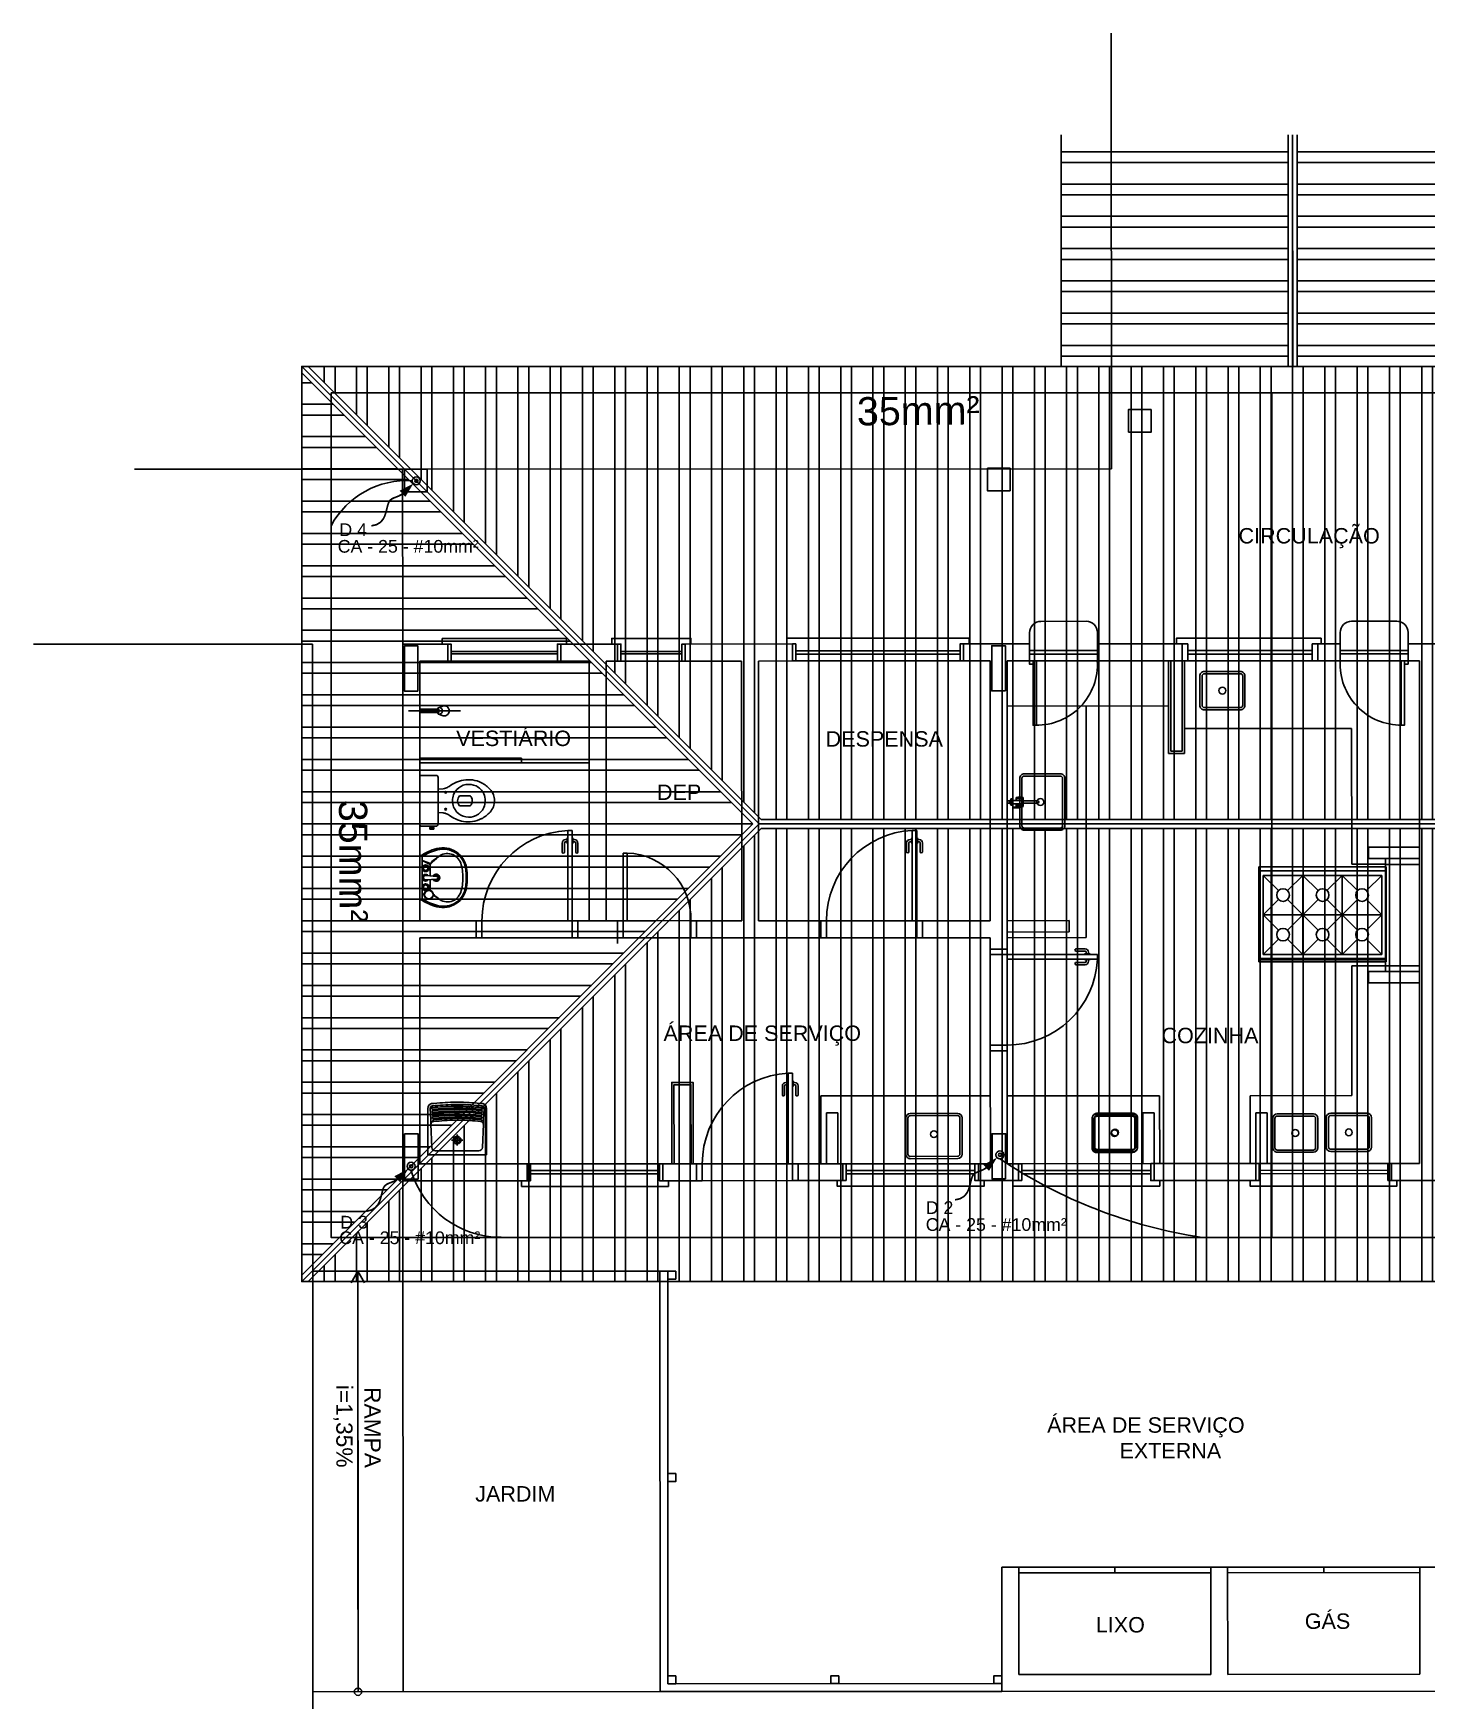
# Model space of a CAD drawing. Extents: x -192 to 167, y 237 to 369.
# Drawn here: x 145.23 to 157.57, y 266.56 to 281.32 of the extents above; entities that cross this region are included whole.
import ezdxf

# ---------------------------------------------------------------- set-up
doc = ezdxf.new("R2010")
doc.units = 0
doc.header["$LTSCALE"] = 0.1
doc.linetypes.add('HIDDEN', pattern=[9.525, 6.35, -3.175])
doc.layers.get('0').update_dxf_attribs({"linetype": 'CONTINUOUS'})
for name, color, linetype in [('01', 1, 'CONTINUOUS'), ('100-txt_t4', 1, 'CONTINUOUS'), ('75-0', 7, 'CONTINUOUS'), ('A-PAREDE', 5, 'CONTINUOUS'), ('A-PISOS-NIVEL', 1, 'CONTINUOUS'), ('A-REVESTIMENTO', 8, 'CONTINUOUS'), ('AR-ALV', 5, 'CONTINUOUS'), ('ARQ-PIS-VISTA', 8, 'CONTINUOUS'), ('ARQ-TXT-1_050', 2, 'CONTINUOUS'), ('ARQ-TXT-1_075', 2, 'CONTINUOUS'), ('FARADAY', 6, 'HIDDEN'), ('GER_PARA-RAIO', 5, 'PARA-RAIO')]:
    doc.layers.add(name, color=color, linetype=linetype)
doc.styles.add('ESC-50-A20', font='arial.ttf', dxfattribs={"height": 0.1})
doc.styles.get("Standard").update_dxf_attribs({"font": 'ARIALUNI.TTF'})
doc.styles.add('T4', font='arial.ttf')
doc.linetypes.add('PARA-RAIO', pattern='A,0.5,-0.15,["/",Standard,S=0.15,R=0,X=-0.1,Y=-0.075],-0.05', length=0.7)
pattern_1 = [(270, (280.20343, 310.89745), (0.28575, 2e-09), []), (270, (280.10818, 310.8022), (0.28575, 2e-09), [])]

# ---------------------------------------------------------------- blocks, each defined once
blk = doc.blocks.new('SERV')
at = {"layer": 'A-PISOS-NIVEL'}
h = blk.add_hatch(dxfattribs=at)
h.set_pattern_fill('ANSI32', color=251, scale=0.03, angle=-135, style=0)
h.set_pattern_definition(pattern_1)
h.paths.add_polyline_path([(4.067, -4.01), (13.483, -4.01), (17.493, 0), (9.033, 0), (0.057, 0)])
h = blk.add_hatch(dxfattribs=at)
h.set_pattern_fill('ANSI32', color=251, scale=0.03, angle=-45, style=0)
h.set_pattern_definition([(3e-07, (280.20343, 310.89745), (-2e-09, 0.28575), []), (3e-07, (280.29868, 310.8022), (-2e-09, 0.28575), [])])
h.paths.add_polyline_path([(0, -8.043), (3.993, -4.05), (0, -0.057)])
h = blk.add_hatch(dxfattribs=at)
h.set_pattern_fill('ANSI32', color=251, scale=0.03, angle=-135, style=0)
h.set_pattern_definition(pattern_1)
h.paths.add_polyline_path([(0.057, -8.1), (6.093, -8.1), (17.493, -8.1), (13.483, -4.09), (4.067, -4.09)])
at = {"layer": 'A-REVESTIMENTO'}
h = blk.add_hatch(dxfattribs=at)
h.set_pattern_fill('ANSI32', color=252, scale=0.03, angle=135)
h.set_pattern_definition([(179.99998, (-224.43863, -54.15093), (-1.2e-07, -0.28575), []), (179.99998, (-224.53388, -54.05568), (-1.2e-07, -0.28575), [])])
h.paths.add_polyline_path([(8.732, 2.05), (6.722, 2.05), (6.722, 0), (8.732, 0)])
h = blk.add_hatch(dxfattribs=at)
h.set_pattern_fill('ANSI32', color=252, scale=0.03, angle=135)
h.set_pattern_definition([(179.99998, (-222.34863, -54.15093), (-1.2e-07, -0.28575), []), (179.99998, (-222.44388, -54.05568), (-1.2e-07, -0.28575), [])])
h.paths.add_polyline_path([(10.822, 2.05), (8.812, 2.05), (8.812, 0), (10.822, 0)])
at = {"color": 251}
for p, q in [((3.171, -8.008), (3.172, -11.73)), ((3.241, -8.008), (3.242, -11.66))]:
    blk.add_line(p, q, dxfattribs=at)
at = {"layer": '01', "color": 252}
for p, q in [((8.732, 2.05), (8.732, 0)), ((8.772, 2.05), (8.772, 0)), ((8.812, 2.05), (8.812, 0))]:
    blk.add_line(p, q, dxfattribs=at)
blk.add_lwpolyline([(6.722, 2.05), (6.722, 0)], dxfattribs=at)
at = {"layer": 'A-PISOS-NIVEL', "color": 251}
for p, q in [((7.167, 2.948), (7.168, -0.906)), ((4.067, -4.01), (0.057, 0)), ((4.05, -4.05), (0, 0)), ((3.993, -4.05), (0, -0.057)), ((0.296, -0.909), (-1.481, -0.909)), ((0.893, -0.909), (0.093, -0.909)), ((0.893, -0.909), (7.168, -0.906)), ((0.894, -2.459), (0.893, -0.909)), ((-2.376, -2.459), (0.094, -2.459)), ((0.094, -2.459), (0.098, -12.231)), ((0.896, -7.209), (0.894, -2.459)), ((0.894, -2.459), (1.294, -2.459)), ((1.294, -2.609), (1.294, -2.459)), ((2.294, -2.458), (2.795, -2.458)), ((2.294, -2.608), (2.294, -2.458)), ((2.795, -2.608), (2.795, -2.458)), ((3.395, -2.458), (4.344, -2.457)), ((3.395, -2.608), (3.395, -2.458)), ((4.344, -2.607), (4.344, -2.457)), ((5.858, -2.457), (6.444, -2.457)), ((5.858, -2.607), (5.858, -2.457)), ((6.444, -2.607), (6.444, -2.457)), ((6.444, -2.607), (6.444, -2.457)), ((7.044, -2.456), (7.794, -2.456)), ((7.044, -2.459), (7.044, -2.609)), ((7.044, -2.609), (7.044, -2.459)), ((7.794, -2.456), (7.844, -2.456)), ((7.794, -2.456), (7.794, -2.606)), ((7.794, -2.606), (7.794, -2.456)), ((7.844, -2.606), (7.844, -2.456)), ((8.944, -2.606), (8.944, -2.456)), ((8.994, -2.456), (8.944, -2.456)), ((9.194, -2.456), (8.994, -2.456)), ((8.994, -2.456), (8.994, -2.606)), ((9.194, -2.456), (9.194, -2.606)), ((10.144, -2.455), (9.794, -2.455)), ((9.794, -2.455), (9.794, -2.605)), ((1.045, -4.909), (1.044, -2.609)), ((1.044, -2.609), (1.294, -2.609)), ((2.264, -2.523), (1.324, -2.524)), ((2.264, -2.543), (1.324, -2.544)), ((2.264, -2.608), (1.324, -2.609)), ((2.294, -2.608), (2.544, -2.608)), ((2.545, -4.908), (2.544, -2.608)), ((2.795, -2.608), (2.694, -2.608)), ((2.695, -4.908), (2.694, -2.608)), ((3.365, -2.608), (2.825, -2.608)), ((3.365, -2.523), (2.826, -2.523)), ((3.365, -2.543), (2.826, -2.543)), ((3.395, -2.608), (3.894, -2.608)), ((3.895, -4.908), (3.894, -2.608)), ((4.044, -2.608), (4.344, -2.607)), ((4.045, -4.908), (4.044, -2.608)), ((4.374, -2.517), (5.828, -2.517)), ((4.374, -2.547), (5.828, -2.547)), ((5.828, -2.607), (4.374, -2.607)), ((5.858, -2.607), (6.094, -2.607)), ((6.095, -4.907), (6.094, -2.607)), ((6.244, -2.607), (6.444, -2.607)), ((6.245, -5.157), (6.244, -2.607)), ((7.044, -2.516), (6.444, -2.516)), ((7.044, -2.546), (6.444, -2.546)), ((7.044, -2.606), (6.444, -2.607)), ((7.044, -2.606), (7.794, -2.606)), ((7.694, -3.406), (7.694, -2.606)), ((7.794, -2.606), (7.844, -2.606)), ((7.794, -3.406), (7.794, -2.606)), ((7.844, -2.516), (8.944, -2.516)), ((7.844, -2.546), (8.944, -2.546)), ((7.844, -2.606), (8.944, -2.606)), ((8.994, -2.606), (8.944, -2.606)), ((8.994, -2.606), (9.194, -2.606)), ((9.194, -2.515), (9.794, -2.514)), ((9.194, -2.545), (9.794, -2.544)), ((9.194, -2.606), (9.794, -2.605)), ((9.794, -2.605), (9.894, -2.605)), ((9.896, -7.055), (9.894, -2.605)), ((0.944, -3.049), (1.404, -3.049)), ((1.044, -3.034), (1.044, -3.064)), ((1.214, -3.034), (1.044, -3.034)), ((1.044, -3.064), (1.214, -3.064)), ((1.212, -3.078), (1.252, -3.092)), ((1.214, -3.064), (1.214, -3.034)), ((1.251, -3.006), (1.219, -3.019)), ((6.244, -3.007), (7.674, -3.006)), ((6.945, -5.056), (6.944, -3.006)), ((7.814, -3.206), (9.294, -3.205)), ((9.295, -4.405), (9.294, -3.205)), ((1.944, -3.468), (1.044, -3.469)), ((1.944, -3.508), (1.044, -3.509)), ((1.944, -3.508), (1.944, -3.468)), ((1.944, -3.508), (2.544, -3.508)), ((7.694, -3.406), (7.794, -3.406)), ((1.044, -3.638), (1.044, -3.845)), ((1.135, -3.62), (1.062, -3.62)), ((1.165, -3.62), (1.135, -3.62)), ((1.188, -3.62), (1.165, -3.62)), ((1.207, -3.742), (1.207, -3.638)), ((1.252, -3.739), (1.207, -3.742)), ((1.482, -3.8), (1.397, -3.8)), ((6.326, -3.841), (6.326, -3.815)), ((6.326, -3.821), (6.386, -3.822)), ((6.326, -3.825), (6.386, -3.826)), ((6.386, -3.841), (6.386, -3.816)), ((1.044, -3.845), (1.045, -4.052)), ((1.207, -4.052), (1.207, -3.948)), ((1.207, -3.948), (1.252, -3.951)), ((1.397, -3.889), (1.482, -3.889)), ((6.326, -3.896), (6.326, -3.871)), ((6.326, -3.886), (6.386, -3.886)), ((6.326, -3.89), (6.386, -3.89)), ((6.386, -3.896), (6.386, -3.871)), ((4.05, -4.05), (0, -8.1)), ((3.993, -4.05), (0, -8.043)), ((4.067, -4.09), (0.057, -8.1)), ((1.063, -4.07), (1.136, -4.07)), ((1.136, -4.081), (1.133, -4.081)), ((1.133, -4.081), (1.133, -4.097)), ((1.133, -4.097), (1.151, -4.097)), ((1.136, -4.07), (1.136, -4.081)), ((1.151, -4.097), (1.169, -4.097)), ((1.166, -4.081), (1.166, -4.07)), ((1.166, -4.07), (1.188, -4.07)), ((1.169, -4.081), (1.166, -4.081)), ((1.169, -4.097), (1.169, -4.081)), ((2.355, -4.908), (2.355, -4.108)), ((2.355, -4.108), (2.395, -4.108)), ((2.395, -4.908), (2.395, -4.108)), ((13.5, -4.05), (4.05, -4.05)), ((13.483, -4.01), (4.067, -4.01)), ((13.483, -4.09), (4.067, -4.09)), ((5.405, -4.907), (5.405, -4.107)), ((5.405, -4.107), (5.445, -4.107)), ((5.445, -4.907), (5.445, -4.107)), ((2.305, -4.299), (2.305, -4.219)), ((2.325, -4.299), (2.325, -4.219)), ((2.335, -4.189), (2.35, -4.189)), ((2.335, -4.209), (2.35, -4.209)), ((2.35, -4.224), (2.35, -4.174)), ((2.35, -4.174), (2.355, -4.174)), ((2.35, -4.224), (2.355, -4.224)), ((2.4, -4.174), (2.395, -4.174)), ((2.4, -4.224), (2.395, -4.224)), ((2.4, -4.224), (2.4, -4.174)), ((2.415, -4.189), (2.4, -4.189)), ((2.415, -4.209), (2.4, -4.209)), ((2.425, -4.299), (2.425, -4.219)), ((2.445, -4.299), (2.445, -4.219)), ((5.355, -4.297), (5.355, -4.217)), ((5.375, -4.297), (5.375, -4.217)), ((5.385, -4.187), (5.4, -4.187)), ((5.385, -4.207), (5.4, -4.207)), ((5.4, -4.222), (5.4, -4.172)), ((5.4, -4.172), (5.405, -4.172)), ((5.4, -4.222), (5.405, -4.222)), ((5.45, -4.172), (5.445, -4.172)), ((5.45, -4.222), (5.445, -4.222)), ((5.45, -4.222), (5.45, -4.172)), ((5.465, -4.187), (5.45, -4.187)), ((5.465, -4.207), (5.45, -4.207)), ((5.475, -4.297), (5.475, -4.217)), ((5.495, -4.297), (5.495, -4.217)), ((9.445, -4.355), (9.445, -4.255)), ((9.895, -4.255), (9.445, -4.255)), ((1.045, -4.337), (1.045, -4.715)), ((1.065, -4.713), (1.065, -4.339)), ((1.065, -4.373), (1.141, -4.4)), ((1.065, -4.374), (1.137, -4.41)), ((1.137, -4.509), (1.137, -4.41)), ((2.88, -4.308), (2.845, -4.308)), ((2.845, -4.308), (2.845, -4.908)), ((2.88, -4.908), (2.88, -4.308)), ((9.595, -4.405), (9.295, -4.405)), ((9.895, -4.355), (9.445, -4.355)), ((9.595, -5.355), (9.595, -4.355)), ((9.895, -4.355), (9.595, -4.355)), ((9.895, -4.408), (9.595, -4.408)), ((1.101, -4.506), (1.196, -4.514)), ((1.101, -4.546), (1.196, -4.538)), ((1.137, -4.638), (1.137, -4.543)), ((9.6, -4.43), (8.473, -4.43)), ((8.473, -4.43), (8.473, -5.27)), ((9.6, -4.465), (8.473, -4.465)), ((8.512, -4.505), (8.647, -4.64)), ((9.562, -4.505), (8.512, -4.505)), ((8.512, -4.505), (8.512, -5.205)), ((8.726, -4.64), (8.862, -4.505)), ((8.862, -4.505), (8.997, -4.64)), ((8.862, -4.505), (8.862, -5.205)), ((9.212, -4.505), (9.076, -4.64)), ((9.347, -4.64), (9.212, -4.505)), ((9.212, -4.505), (9.212, -5.205)), ((9.562, -4.505), (9.426, -4.64)), ((9.562, -4.505), (9.562, -5.205)), ((9.6, -4.43), (9.6, -5.27)), ((1.065, -4.674), (1.085, -4.674)), ((1.065, -4.678), (1.085, -4.678)), ((1.072, -4.674), (1.086, -4.667)), ((1.078, -4.674), (1.085, -4.671)), ((8.512, -4.855), (8.647, -4.72)), ((8.726, -4.72), (8.997, -4.99)), ((8.997, -4.72), (8.726, -4.99)), ((9.076, -4.72), (9.347, -4.99)), ((9.347, -4.72), (9.076, -4.99)), ((9.562, -4.855), (9.426, -4.72)), ((8.647, -4.99), (8.512, -4.855)), ((9.562, -4.855), (8.512, -4.855)), ((9.426, -4.99), (9.562, -4.855)), ((1.545, -4.909), (1.045, -4.909)), ((1.545, -5.059), (1.545, -4.909)), ((1.545, -4.909), (1.545, -5.059)), ((1.545, -4.909), (1.595, -4.909)), ((1.595, -4.909), (2.355, -4.908)), ((1.595, -4.909), (1.595, -5.059)), ((2.355, -4.908), (2.395, -4.908)), ((2.395, -4.908), (2.395, -5.058)), ((2.395, -4.908), (2.445, -4.908)), ((2.445, -5.058), (2.445, -4.908)), ((2.545, -4.908), (2.445, -4.908)), ((2.445, -4.908), (2.445, -5.058)), ((2.695, -4.908), (2.795, -4.908)), ((2.795, -5.058), (2.795, -4.908)), ((2.845, -4.908), (2.795, -4.908)), ((2.795, -4.908), (2.795, -5.058)), ((2.795, -5.108), (2.795, -4.958)), ((2.845, -5.058), (2.845, -4.908)), ((2.845, -4.908), (2.88, -4.908)), ((3.445, -4.905), (2.885, -4.908)), ((3.445, -5.058), (3.445, -4.908)), ((3.445, -4.908), (3.495, -4.908)), ((3.495, -5.058), (3.495, -4.908)), ((3.495, -4.908), (3.895, -4.908)), ((3.495, -5.058), (3.495, -4.908)), ((3.495, -5.058), (3.495, -4.908)), ((3.495, -5.058), (3.495, -4.908)), ((4.045, -4.908), (4.595, -4.907)), ((4.595, -5.057), (4.595, -4.907)), ((4.595, -4.907), (4.595, -5.057)), ((4.595, -4.907), (4.645, -4.907)), ((4.645, -4.907), (5.405, -4.907)), ((4.645, -4.907), (4.645, -5.057)), ((5.405, -4.907), (5.445, -4.907)), ((5.445, -4.907), (5.445, -5.057)), ((5.445, -4.907), (5.495, -4.907)), ((5.495, -5.057), (5.495, -4.907)), ((5.495, -4.907), (6.095, -4.907)), ((5.495, -4.907), (5.495, -5.057)), ((6.245, -4.907), (6.795, -4.906)), ((6.245, -5.007), (6.795, -5.006)), ((6.795, -5.006), (6.795, -4.906)), ((1.046, -7.059), (1.045, -5.059)), ((1.545, -5.059), (1.045, -5.059)), ((1.545, -5.059), (1.595, -5.059)), ((2.395, -5.058), (1.595, -5.059)), ((2.395, -5.058), (2.445, -5.058)), ((2.445, -5.058), (2.795, -5.058)), ((2.795, -5.058), (2.845, -5.058)), ((2.845, -5.058), (3.445, -5.058)), ((3.495, -5.058), (3.445, -5.058)), ((3.495, -5.058), (4.595, -5.057)), ((4.595, -5.057), (4.645, -5.057)), ((5.445, -5.057), (4.645, -5.057)), ((5.445, -5.057), (5.495, -5.057)), ((5.495, -5.057), (6.095, -5.057)), ((6.095, -5.157), (6.095, -5.057)), ((6.095, -5.157), (6.245, -5.157)), ((6.245, -5.157), (6.095, -5.157)), ((6.095, -5.207), (6.095, -5.157)), ((6.245, -5.057), (6.945, -5.056)), ((6.245, -5.207), (6.245, -5.157)), ((6.855, -5.156), (6.935, -5.156)), ((8.647, -5.07), (8.512, -5.205)), ((8.862, -5.205), (8.726, -5.07)), ((8.997, -5.07), (8.862, -5.205)), ((9.076, -5.07), (9.212, -5.205)), ((9.212, -5.205), (9.347, -5.07)), ((9.426, -5.07), (9.562, -5.205)), ((6.095, -6.007), (6.095, -5.207)), ((6.245, -5.207), (6.095, -5.207)), ((6.245, -5.207), (7.045, -5.206)), ((6.245, -5.247), (6.245, -5.207)), ((6.245, -5.247), (7.045, -5.246)), ((6.245, -5.247), (6.245, -6.007)), ((6.855, -5.176), (6.935, -5.176)), ((6.855, -5.276), (6.935, -5.276)), ((6.855, -5.296), (6.935, -5.296)), ((6.93, -5.201), (6.98, -5.201)), ((6.93, -5.201), (6.93, -5.206)), ((6.93, -5.251), (6.93, -5.246)), ((6.93, -5.251), (6.98, -5.251)), ((6.945, -5.186), (6.945, -5.201)), ((6.945, -5.266), (6.945, -5.251)), ((6.965, -5.186), (6.965, -5.201)), ((6.965, -5.266), (6.965, -5.251)), ((6.98, -5.201), (6.98, -5.206)), ((6.98, -5.251), (6.98, -5.246)), ((7.045, -5.246), (7.045, -5.206)), ((9.6, -5.24), (8.473, -5.24)), ((9.6, -5.254), (8.473, -5.254)), ((9.6, -5.27), (8.473, -5.27)), ((9.562, -5.205), (8.512, -5.205)), ((9.295, -6.455), (9.295, -5.305)), ((9.595, -5.305), (9.295, -5.305)), ((9.895, -5.305), (9.595, -5.305)), ((9.445, -5.455), (9.445, -5.355)), ((9.895, -5.355), (9.445, -5.355)), ((9.895, -5.455), (9.445, -5.455)), ((9.895, -5.355), (9.595, -5.355)), ((6.245, -6.007), (6.095, -6.007)), ((6.095, -6.057), (6.095, -6.007)), ((6.245, -6.057), (6.245, -6.007)), ((6.096, -7.057), (6.095, -6.057)), ((6.245, -6.057), (6.095, -6.057)), ((6.245, -6.057), (6.095, -6.057)), ((6.246, -7.057), (6.245, -6.057)), ((4.285, -6.338), (4.3, -6.338)), ((4.3, -6.373), (4.3, -6.323)), ((4.3, -6.323), (4.305, -6.323)), ((4.306, -7.057), (4.305, -6.257)), ((4.305, -6.257), (4.345, -6.257)), ((4.346, -7.057), (4.345, -6.257)), ((4.35, -6.323), (4.345, -6.323)), ((4.35, -6.373), (4.35, -6.323)), ((4.365, -6.338), (4.35, -6.338)), ((4.255, -6.448), (4.255, -6.368)), ((4.275, -6.448), (4.275, -6.368)), ((4.285, -6.358), (4.3, -6.358)), ((4.3, -6.373), (4.305, -6.373)), ((4.35, -6.373), (4.345, -6.373)), ((4.365, -6.358), (4.35, -6.358)), ((4.375, -6.448), (4.375, -6.368)), ((4.395, -6.448), (4.395, -6.368)), ((4.595, -6.457), (6.095, -6.457)), ((4.596, -7.057), (4.595, -6.457)), ((6.245, -6.457), (7.595, -6.456)), ((7.596, -7.056), (7.595, -6.456)), ((9.295, -6.455), (8.395, -6.456)), ((8.396, -7.056), (8.395, -6.456)), ((1.116, -6.567), (1.116, -6.979)), ((1.142, -6.666), (1.137, -6.568)), ((1.342, -6.512), (1.376, -6.512)), ((1.345, -6.532), (1.376, -6.532)), ((1.346, -6.547), (1.376, -6.547)), ((1.348, -6.564), (1.376, -6.564)), ((1.349, -6.574), (1.376, -6.574)), ((1.351, -6.591), (1.376, -6.591)), ((1.352, -6.601), (1.376, -6.601)), ((1.354, -6.617), (1.376, -6.617)), ((1.355, -6.627), (1.376, -6.627)), ((1.409, -6.512), (1.375, -6.512)), ((1.407, -6.532), (1.375, -6.532)), ((1.405, -6.547), (1.376, -6.547)), ((1.403, -6.564), (1.376, -6.564)), ((1.402, -6.574), (1.376, -6.574)), ((1.4, -6.591), (1.376, -6.591)), ((1.399, -6.601), (1.376, -6.601)), ((1.397, -6.617), (1.376, -6.617)), ((1.396, -6.627), (1.376, -6.627)), ((1.61, -6.666), (1.614, -6.568)), ((1.636, -6.567), (1.636, -6.978)), ((4.646, -6.607), (4.746, -6.607)), ((4.646, -7.057), (4.646, -6.607)), ((4.746, -7.057), (4.746, -6.607)), ((5.387, -6.613), (5.807, -6.612)), ((5.387, -6.633), (5.807, -6.632)), ((7.446, -6.606), (7.546, -6.606)), ((7.446, -7.056), (7.446, -6.606)), ((7.546, -7.056), (7.546, -6.606)), ((8.446, -6.606), (8.546, -6.606)), ((8.446, -7.056), (8.446, -6.606)), ((8.546, -7.056), (8.546, -6.606)), ((8.956, -6.616), (8.636, -6.616)), ((8.956, -6.636), (8.636, -6.636)), ((9.43, -6.61), (9.11, -6.61)), ((9.43, -6.63), (9.11, -6.63)), ((1.142, -6.666), (1.144, -6.71)), ((1.153, -6.913), (1.143, -6.708)), ((1.169, -6.684), (1.164, -6.684)), ((1.357, -6.643), (1.376, -6.643)), ((1.358, -6.655), (1.376, -6.655)), ((1.36, -6.671), (1.376, -6.671)), ((1.395, -6.643), (1.376, -6.643)), ((1.393, -6.655), (1.376, -6.655)), ((1.391, -6.671), (1.376, -6.671)), ((1.582, -6.683), (1.587, -6.684)), ((1.599, -6.913), (1.608, -6.707)), ((1.61, -6.666), (1.608, -6.71)), ((5.347, -6.973), (5.347, -6.653)), ((5.367, -6.973), (5.367, -6.653)), ((5.827, -6.652), (5.827, -6.972)), ((5.847, -6.652), (5.847, -6.972)), ((8.596, -6.656), (8.596, -6.916)), ((8.616, -6.656), (8.616, -6.916)), ((8.976, -6.916), (8.976, -6.656)), ((8.996, -6.916), (8.996, -6.656)), ((9.07, -6.65), (9.07, -6.91)), ((9.09, -6.65), (9.09, -6.91)), ((9.45, -6.91), (9.45, -6.65)), ((9.47, -6.91), (9.47, -6.65)), ((1.327, -6.848), (1.376, -6.848)), ((1.376, -6.897), (1.376, -6.799)), ((1.425, -6.848), (1.376, -6.848)), ((8.636, -6.936), (8.956, -6.936)), ((9.11, -6.93), (9.43, -6.93)), ((1.996, -7.058), (1.046, -7.059)), ((1.636, -6.978), (1.116, -6.979)), ((1.569, -6.942), (1.182, -6.942)), ((1.996, -7.208), (1.996, -7.058)), ((1.996, -7.208), (1.996, -7.058)), ((3.166, -7.058), (2.026, -7.058)), ((3.196, -7.208), (3.196, -7.058)), ((3.196, -7.058), (3.496, -7.058)), ((3.496, -7.058), (3.496, -7.208)), ((3.496, -7.058), (3.546, -7.058)), ((3.496, -7.208), (3.496, -7.058)), ((4.306, -7.057), (3.546, -7.058)), ((3.546, -7.058), (3.546, -7.208)), ((4.306, -7.057), (4.346, -7.057)), ((4.346, -7.057), (4.346, -7.207)), ((4.346, -7.057), (4.396, -7.057)), ((4.396, -7.057), (4.396, -7.207)), ((4.79, -7.057), (4.396, -7.057)), ((4.396, -7.207), (4.396, -7.057)), ((4.79, -7.207), (4.79, -7.057)), ((4.79, -7.207), (4.79, -7.057)), ((4.79, -7.057), (4.79, -7.207)), ((4.79, -7.207), (4.79, -7.057)), ((5.96, -7.057), (4.82, -7.057)), ((5.807, -6.992), (5.387, -6.993)), ((5.807, -7.012), (5.387, -7.013)), ((5.99, -7.207), (5.99, -7.057)), ((5.99, -7.207), (5.99, -7.057)), ((5.99, -7.057), (6.096, -7.057)), ((5.99, -7.057), (5.99, -7.207)), ((5.99, -7.207), (5.99, -7.057)), ((6.246, -7.057), (6.346, -7.057)), ((6.246, -7.057), (6.346, -7.057)), ((6.346, -7.207), (6.346, -7.057)), ((6.346, -7.207), (6.346, -7.057)), ((7.516, -7.056), (6.376, -7.057)), ((7.546, -7.056), (8.446, -7.056)), ((7.546, -7.206), (7.546, -7.056)), ((7.546, -7.206), (7.546, -7.056)), ((8.446, -7.206), (8.446, -7.056)), ((8.446, -7.206), (8.446, -7.056)), ((9.616, -7.055), (8.476, -7.056)), ((8.636, -6.956), (8.956, -6.956)), ((9.11, -6.95), (9.43, -6.95)), ((9.646, -7.055), (9.896, -7.055)), ((9.646, -7.205), (9.646, -7.055)), ((1.996, -7.208), (0.896, -7.209)), ((0.896, -7.209), (0.898, -11.731)), ((2.026, -7.118), (3.166, -7.118)), ((2.026, -7.148), (3.166, -7.148)), ((3.196, -7.208), (3.496, -7.208)), ((3.496, -7.208), (3.546, -7.208)), ((3.546, -7.208), (4.346, -7.207)), ((4.346, -7.207), (4.396, -7.207)), ((4.79, -7.207), (4.396, -7.207)), ((4.82, -7.117), (5.96, -7.117)), ((4.82, -7.147), (5.96, -7.147)), ((5.99, -7.207), (6.346, -7.207)), ((6.376, -7.117), (7.516, -7.116)), ((6.376, -7.147), (7.516, -7.146)), ((7.546, -7.206), (8.446, -7.206)), ((7.866, -7.206), (8.291, -7.206)), ((8.476, -7.116), (9.616, -7.115)), ((8.476, -7.146), (9.616, -7.145)), ((9.646, -7.205), (11.796, -7.204)), ((0.896, -8.009), (0.096, -8.009)), ((0.496, -8.009), (0.498, -11.731)), ((3.171, -8.008), (0.896, -8.009)), ((3.171, -8.008), (3.241, -8.008)), ((6.197, -10.629), (6.198, -11.729)), ((6.197, -10.629), (6.347, -10.629)), ((8.047, -10.628), (6.347, -10.629)), ((6.347, -10.629), (6.348, -11.579)), ((6.347, -10.679), (8.047, -10.678)), ((7.197, -10.678), (7.197, -10.628)), ((8.047, -10.628), (8.197, -10.628)), ((8.047, -10.628), (8.048, -11.578)), ((8.197, -10.628), (9.897, -10.627)), ((8.197, -10.628), (8.198, -11.578)), ((9.897, -10.677), (8.197, -10.678)), ((9.047, -10.678), (9.047, -10.628)), ((9.897, -10.627), (9.898, -11.577)), ((9.897, -10.627), (10.047, -10.627)), ((8.048, -11.578), (6.348, -11.579)), ((9.898, -11.577), (8.198, -11.578)), ((3.172, -11.73), (0.098, -11.731)), ((3.172, -11.73), (6.198, -11.729)), ((3.242, -11.66), (6.198, -11.659)), ((6.198, -11.729), (10.048, -11.727))]:
    blk.add_line(p, q, dxfattribs=at)
at = {"layer": 'A-PISOS-NIVEL', "color": 252}
for p, q in [((8.732, 2.05), (8.733, 0)), ((8.772, 2.05), (8.773, 0)), ((8.812, 2.05), (8.813, 0))]:
    blk.add_line(p, q, dxfattribs=at)
at = {"layer": 'A-PISOS-NIVEL', "color": 251}
for points in [[(9.033, 0), (0, 0), (0, -8.1), (6.093, -8.1)], [(6.093, -8.1), (17.55, -8.1), (17.55, 0), (9.033, 0)], [(1.244, -2.459), (1.244, -2.409), (2.344, -2.408), (2.344, -2.458)], [(2.745, -2.458), (2.745, -2.408), (3.445, -2.408), (3.445, -2.458)], [(4.294, -2.457), (4.294, -2.407), (5.908, -2.407), (5.908, -2.457)], [(7.744, -2.456), (7.744, -2.406), (9.024, -2.406), (9.024, -2.456)], [(6.474, -2.607), (6.474, -2.637), (6.444, -2.637), (6.444, -2.607), (6.474, -2.607)], [(6.474, -2.607), (6.474, -3.177), (6.504, -3.177), (6.504, -2.607), (6.474, -2.607)], [(7.794, -2.606), (7.814, -2.606), (7.814, -3.426), (7.674, -3.426), (7.674, -2.606)], [(9.764, -2.605), (9.764, -3.175), (9.734, -3.175), (9.734, -2.605), (9.764, -2.605)], [(9.764, -2.605), (9.764, -2.635), (9.794, -2.635), (9.794, -2.605), (9.764, -2.605)], [(1.207, -3.742), (1.207, -3.845), (1.207, -3.948)], [(6.276, -3.829), (6.286, -3.829)], [(6.276, -3.829), (6.276, -3.883)], [(6.288, -3.881), (6.288, -3.83)], [(6.246, -3.846), (6.244, -3.847)], [(6.244, -3.847), (6.244, -3.849)], [(6.244, -3.849), (6.244, -3.865)], [(6.246, -3.866), (6.244, -3.865)], [(6.245, -3.846), (6.267, -3.846)], [(6.245, -3.865), (6.267, -3.865)], [(6.268, -3.846), (6.246, -3.846)], [(6.246, -3.846), (6.246, -3.865)], [(6.268, -3.866), (6.246, -3.866)], [(6.267, -3.846), (6.267, -3.865)], [(6.267, -3.866), (6.267, -3.865)], [(6.268, -3.841), (6.268, -3.871)], [(6.276, -3.841), (6.268, -3.841)], [(6.276, -3.871), (6.268, -3.871)], [(6.276, -3.883), (6.286, -3.883)], [(6.386, -3.841), (6.288, -3.841)], [(6.386, -3.871), (6.288, -3.871)], [(6.386, -3.841), (6.386, -3.871)], [(6.386, -3.845), (6.514, -3.845)], [(6.386, -3.866), (6.514, -3.866)], [(6.525, -3.854), (6.525, -3.856)], [(1.166, -4.07), (1.136, -4.07)], [(1.136, -4.081), (1.166, -4.081)], [(3.446, -7.058), (3.466, -7.058), (3.465, -6.338), (3.275, -6.338), (3.276, -7.058)], [(3.446, -7.058), (3.445, -6.358), (3.295, -6.358), (3.296, -7.058)], [(1.946, -7.208), (1.946, -7.258), (3.246, -7.258), (3.246, -7.208)], [(4.74, -7.207), (4.74, -7.257), (6.04, -7.257), (6.04, -7.207)], [(6.296, -7.207), (6.296, -7.257), (7.596, -7.256), (7.596, -7.206)], [(8.396, -7.206), (8.396, -7.256), (9.696, -7.255), (9.696, -7.205)], [(3.311, -8.008), (3.241, -8.008), (3.241, -8.078), (3.311, -8.078), (3.311, -8.008)], [(3.311, -9.799), (3.241, -9.799), (3.241, -9.869), (3.311, -9.869), (3.311, -9.799)], [(3.312, -11.59), (3.242, -11.59), (3.242, -11.66), (3.312, -11.66), (3.312, -11.59)], [(4.755, -11.589), (4.685, -11.589), (4.685, -11.659), (4.755, -11.659), (4.755, -11.589)], [(6.198, -11.589), (6.128, -11.589), (6.128, -11.659), (6.198, -11.659), (6.198, -11.589)]]:
    blk.add_lwpolyline(points, dxfattribs=at)
for points in [[(7.52, -0.381), (7.52, -0.581), (7.32, -0.581), (7.32, -0.381)], [(1.109, -1.109), (0.909, -1.109), (0.909, -0.909), (1.109, -0.909)], [(6.271, -1.102), (6.071, -1.102), (6.071, -0.902), (6.271, -0.902)], [(1.029, -2.874), (1.029, -2.474), (0.909, -2.474), (0.909, -2.874)], [(1.324, -2.609), (1.294, -2.609), (1.294, -2.459), (1.324, -2.459)], [(2.294, -2.608), (2.264, -2.608), (2.264, -2.458), (2.294, -2.458)], [(2.825, -2.608), (2.795, -2.608), (2.795, -2.458), (2.825, -2.458)], [(3.395, -2.608), (3.365, -2.608), (3.365, -2.458), (3.395, -2.458)], [(4.374, -2.607), (4.344, -2.607), (4.344, -2.457), (4.374, -2.457)], [(5.828, -2.607), (5.858, -2.607), (5.858, -2.457), (5.828, -2.457)], [(6.229, -2.872), (6.229, -2.472), (6.109, -2.472), (6.109, -2.872)], [(6.356, -3.901), (6.356, -3.906), (6.296, -3.906), (6.296, -3.901)], [(1.031, -7.194), (1.031, -6.794), (0.911, -6.794), (0.911, -7.194)], [(6.231, -7.192), (6.231, -6.792), (6.111, -6.792), (6.111, -7.192)], [(2.026, -7.208), (1.996, -7.208), (1.996, -7.058), (2.026, -7.058)], [(3.196, -7.208), (3.166, -7.208), (3.166, -7.058), (3.196, -7.058)], [(4.82, -7.207), (4.79, -7.207), (4.79, -7.057), (4.82, -7.057)], [(5.99, -7.207), (5.96, -7.207), (5.96, -7.057), (5.99, -7.057)], [(6.376, -7.207), (6.346, -7.207), (6.346, -7.057), (6.376, -7.057)], [(7.546, -7.206), (7.516, -7.206), (7.516, -7.056), (7.546, -7.056)], [(8.476, -7.206), (8.446, -7.206), (8.446, -7.056), (8.476, -7.056)], [(9.646, -7.205), (9.616, -7.205), (9.616, -7.055), (9.646, -7.055)]]:
    blk.add_lwpolyline(points, close=True, dxfattribs=at)
for points in [[(7.044, -2.606), (7.044, -2.356, 0.414214), (6.944, -2.256), (6.544, -2.257, 0.414214), (6.444, -2.357), (6.444, -2.607)], [(9.194, -2.606), (9.194, -2.356, -0.414214), (9.294, -2.255), (9.694, -2.255, -0.414214), (9.794, -2.355), (9.794, -2.605)], [(6.286, -3.829, -0.414208), (6.288, -3.83)], [(6.288, -3.881, -0.414212), (6.286, -3.883)], [(6.514, -3.845, -1), (6.514, -3.866)]]:
    blk.add_lwpolyline(points, format="xyb", dxfattribs=at)
for points in [[(7.95, -2.74), (7.95, -3, 0.414214), (7.99, -3.04), (8.31, -3.04, 0.414214), (8.35, -3), (8.35, -2.74, 0.414214), (8.31, -2.7), (7.99, -2.7, 0.414214)], [(7.97, -2.74), (7.97, -3, 0.414214), (7.99, -3.02), (8.31, -3.02, 0.414214), (8.33, -3), (8.33, -2.74, 0.414214), (8.31, -2.72), (7.99, -2.72, 0.414214)], [(6.396, -3.606), (6.716, -3.606, -0.414214), (6.756, -3.646), (6.756, -4.066, -0.414214), (6.716, -4.106), (6.396, -4.106, -0.414214), (6.356, -4.066), (6.356, -3.646, -0.414214)], [(6.396, -3.626), (6.716, -3.626, -0.414214), (6.736, -3.646), (6.736, -4.066, -0.414214), (6.716, -4.086), (6.396, -4.086, -0.414214), (6.376, -4.066), (6.376, -3.646, -0.414214)], [(6.996, -6.658), (6.996, -6.918, 0.414214), (7.036, -6.958), (7.356, -6.957, 0.414214), (7.396, -6.917), (7.396, -6.657, 0.414214), (7.356, -6.617), (7.036, -6.618, 0.414214)], [(7, -6.651), (7, -6.911, 0.414214), (7.04, -6.951), (7.36, -6.951, 0.414214), (7.4, -6.911), (7.4, -6.651, 0.414214), (7.36, -6.611), (7.04, -6.611, 0.414214)], [(7.016, -6.658), (7.016, -6.918, 0.414214), (7.036, -6.938), (7.356, -6.937, 0.414214), (7.376, -6.917), (7.376, -6.657, 0.414214), (7.356, -6.637), (7.036, -6.638, 0.414214)], [(7.02, -6.651), (7.02, -6.911, 0.414214), (7.04, -6.931), (7.36, -6.931, 0.414214), (7.38, -6.911), (7.38, -6.651, 0.414214), (7.36, -6.631), (7.04, -6.631, 0.414214)]]:
    blk.add_lwpolyline(points, format="xyb", close=True, dxfattribs=at)
for centre, radius in [((8.15, -2.87), 0.03), ((1.274, -3.77), 0.0075), ((6.539, -3.856), 0.03), ((1.274, -3.92), 0.0075), ((1.097, -4.442), 0.03), ((1.097, -4.442), 0.02), ((1.097, -4.61), 0.03), ((1.097, -4.61), 0.02), ((1.125, -4.676), 0.04), ((1.125, -4.676), 0.037), ((8.687, -4.68), 0.056), ((9.037, -4.68), 0.056), ((9.387, -4.68), 0.056), ((8.687, -5.03), 0.056), ((9.037, -5.03), 0.056), ((9.387, -5.03), 0.056), ((5.597, -6.796), 0.03), ((7.196, -6.787), 0.03), ((7.2, -6.781), 0.03), ((8.796, -6.786), 0.03), ((9.27, -6.78), 0.03), ((0.498, -11.731), 0.0321)]:
    blk.add_circle(centre, radius, dxfattribs=at)
for centre, radius, start, end in [((6.506, -2.638), 0.538, 269.2247, 3.3907), ((9.731, -2.637), 0.538, 176.6549, 270.8209), ((1.225, -3.047), 0.0303, 140.2172, 154.247), ((1.225, -3.051), 0.0303, 205.7985, 219.8284), ((1.221, -3.044), 0.0258, 116.4527, 140.2172), ((1.221, -3.053), 0.0258, 219.8284, 243.5928), ((1.219, -3.04), 0.021, 90.0228, 116.4527), ((1.219, -3.058), 0.021, 243.5928, 270.0228), ((1.219, -3.04), 0.021, 63.5928, 90.0228), ((1.219, -3.058), 0.021, 270.0228, 296.4527), ((1.217, -3.044), 0.0258, 39.8284, 63.5928), ((1.217, -3.053), 0.0258, 296.4527, 320.2172), ((1.214, -3.047), 0.0303, 19.0663, 39.8284), ((1.214, -3.051), 0.0303, 320.2172, 340.9792), ((1.208, -3.049), 0.0359, 0.0228, 19.0663), ((1.208, -3.049), 0.0359, 340.9792, 0.0228), ((1.264, -3.039), 0.0357, 90.0228, 111.4329), ((1.264, -3.058), 0.0357, 250.5734, 270.0228), ((1.264, -3.039), 0.0357, 65.0377, 90.0228), ((1.264, -3.058), 0.0357, 270.0228, 295.0078), ((1.262, -3.044), 0.0407, 41.6563, 65.0377), ((1.262, -3.053), 0.0407, 295.0078, 318.3892), ((1.259, -3.047), 0.045, 20.236, 41.6563), ((1.259, -3.051), 0.045, 318.3892, 339.8096), ((1.254, -3.049), 0.0505, 0.0228, 20.236), ((1.254, -3.049), 0.0505, 339.8096, 0.0228), ((1.062, -3.638), 0.0179, 89.6157, 180.3624), ((1.189, -3.638), 0.0182, 0.596, 92.5459), ((1.471, -3.93), 0.269, 113.744, 127.933), ((1.478, -3.93), 0.272, 99.7048, 115.2351), ((1.478, -3.891), 0.233, 81.5696, 101.3401), ((1.478, -3.906), 0.248, 62.6073, 82.0789), ((1.481, -3.904), 0.245, 40.6038, 63.0599), ((1.215, -3.527), 0.215, 279.9769, 285.4295), ((1.223, -3.591), 0.151, 288.933, 302.8453), ((1.483, -3.846), 0.149, 137.2895, 179.648), ((1.477, -3.842), 0.142, 100.1277, 137.0371), ((1.445, -3.845), 0.0653, 137.0875, 222.9581), ((1.479, -3.855), 0.155, 65.7383, 99.744), ((1.481, -3.826), 0.0256, 25.6705, 87.598), ((1.432, -3.845), 0.078, 337.4029, 22.6426), ((1.477, -3.848), 0.15, 25.1957, 64.0372), ((1.475, -3.847), 0.15, 0.7131, 24.4904), ((1.554, -3.845), 0.152, 0.1993, 41.4599), ((6.356, -3.903), 0.0925, 71.0295, 108.8787), ((1.215, -4.163), 0.215, 74.6161, 80.0687), ((1.223, -4.099), 0.151, 57.2003, 71.1126), ((1.47, -3.759), 0.269, 232.1126, 246.3015), ((1.483, -3.844), 0.149, 180.3976, 222.756), ((1.477, -3.848), 0.142, 223.0085, 259.9179), ((1.479, -3.835), 0.155, 260.3016, 294.3073), ((1.481, -3.864), 0.0256, 272.4475, 334.375), ((1.477, -3.841), 0.15, 296.0084, 334.8498), ((1.481, -3.785), 0.245, 296.9857, 319.4418), ((1.475, -3.843), 0.15, 335.5552, 359.3325), ((1.554, -3.844), 0.152, 318.5857, 359.8463), ((6.356, -3.809), 0.0925, 251.1668, 289.0161), ((1.062, -4.052), 0.0179, 179.6832, 270.4299), ((1.189, -4.052), 0.0182, 267.4996, 359.4496), ((1.478, -3.76), 0.272, 244.8104, 260.3408), ((1.478, -3.799), 0.233, 258.7054, 278.4759), ((1.478, -3.783), 0.248, 277.9667, 297.4382), ((2.395, -4.907), 0.8, 92.8888, 180.0944), ((5.445, -4.906), 0.8, 92.8888, 180.0944), ((1.331, -4.768), 0.518, 105.1343, 123.5727), ((1.331, -4.768), 0.505, 104.7411, 121.8156), ((1.251, -4.471), 0.21, 8.1482, 105.1343), ((1.253, -4.473), 0.2, 7.9078, 104.7411), ((2.335, -4.219), 0.03, 90.0228, 180.0228), ((2.335, -4.219), 0.01, 90.0228, 180.0228), ((2.415, -4.219), 0.03, 0.0228, 90.0228), ((2.415, -4.219), 0.01, 0.0228, 90.0228), ((5.385, -4.217), 0.03, 90.0228, 180.0228), ((5.385, -4.217), 0.01, 90.0228, 180.0228), ((5.465, -4.217), 0.03, 0.0228, 90.0228), ((5.465, -4.217), 0.01, 0.0228, 90.0228), ((1.15, -4.41), 0.0126, 131.3505, 180.0228), ((5.58, -9.444), 6.719, 130.5825, 131.3505), ((1.16, -4.394), 0.0137, 126.188, 188.2938), ((5.119, -9.805), 6.719, 125.5825, 126.188), ((1.29, -4.435), 0.123, 17.6098, 130.5825), ((1.003, -4.526), 0.424, 0.0228, 17.6098), ((2.315, -4.299), 0.01, 180.0228, 0.0228), ((2.435, -4.299), 0.01, 180.0228, 0.0228), ((2.862, -4.891), 0.583, 358.302, 88.302), ((5.365, -4.297), 0.01, 180.0228, 0.0228), ((5.485, -4.297), 0.01, 180.0228, 0.0228), ((1.097, -4.526), 0.03, 38.8271, 321.2185), ((1.097, -4.526), 0.02, 80.398, 279.6476), ((1.19, -4.526), 0.0315, 207.9716, 152.79), ((1.19, -4.526), 0.021, 220.9483, 140.3137), ((1.195, -4.526), 0.0118, 274.8352, 85.2104), ((1.003, -4.526), 0.424, 342.4358, 0.0228), ((0.87, -4.526), 0.587, 0.0228, 7.9078), ((0.87, -4.526), 0.587, 352.1377, 0.0228), ((0.87, -4.526), 0.595, 0.0228, 8.1482), ((0.87, -4.526), 0.595, 351.8974, 0.0228), ((1.331, -4.283), 0.518, 236.4729, 254.9113), ((1.331, -4.283), 0.505, 238.23, 255.3045), ((5.576, 0.396), 6.719, 228.9569, 229.4631), ((5.115, 0.757), 6.719, 233.9924, 234.4631), ((1.251, -4.58), 0.21, 254.9113, 351.8974), ((1.253, -4.579), 0.2, 255.3045, 352.1377), ((1.29, -4.617), 0.123, 229.4631, 342.4358), ((6.855, -5.166), 0.01, 90.0228, 270.0228), ((6.935, -5.186), 0.03, 0.0228, 90.0228), ((6.246, -5.207), 0.8, 269.9511, 357.1568), ((6.855, -5.286), 0.01, 90.0228, 270.0228), ((6.935, -5.186), 0.01, 0.0228, 90.0228), ((6.935, -5.266), 0.01, 270.0228, 0.0228), ((6.935, -5.266), 0.03, 270.0228, 0.0228), ((4.346, -7.056), 0.8, 92.8888, 180.0944), ((4.285, -6.368), 0.03, 90.0228, 180.0228), ((4.365, -6.368), 0.03, 0.0228, 90.0228), ((4.265, -6.448), 0.01, 180.0228, 0.0228), ((4.285, -6.368), 0.01, 90.0228, 180.0228), ((4.365, -6.368), 0.01, 0.0228, 90.0228), ((4.385, -6.448), 0.01, 180.0228, 0.0228), ((1.159, -6.567), 0.043, 102.6143, 180.5695), ((1.16, -6.567), 0.0225, 94.6723, 182.5143), ((1.667, -12.776), 6.272, 92.97, 94.737), ((1.159, -6.568), 0.00825, 91.5955, 277.7491), ((1.161, -6.595), 0.00847, 85.7686, 283.576), ((1.162, -6.621), 0.00855, 79.1427, 290.2019), ((1.164, -6.648), 0.00857, 78.7868, 290.5578), ((1.667, -12.776), 6.252, 92.9591, 94.6723), ((1.667, -12.776), 6.237, 92.9511, 94.6723), ((1.667, -12.776), 6.221, 92.9421, 94.6723), ((1.667, -12.776), 6.21, 92.9364, 94.6723), ((1.667, -12.776), 6.194, 92.9271, 94.6723), ((1.667, -12.776), 6.184, 92.9216, 94.6723), ((1.667, -12.776), 6.167, 92.9125, 94.6723), ((1.667, -12.776), 6.157, 92.9069, 94.6723), ((1.089, -12.776), 6.157, 85.3733, 87.1386), ((1.089, -12.776), 6.167, 85.3733, 87.1331), ((1.089, -12.776), 6.184, 85.3733, 87.1239), ((1.089, -12.776), 6.194, 85.3733, 87.1184), ((1.089, -12.776), 6.21, 85.3733, 87.1092), ((1.089, -12.776), 6.221, 85.3733, 87.1035), ((1.089, -12.776), 6.237, 85.3733, 87.0945), ((1.089, -12.776), 6.252, 85.3733, 87.0864), ((1.089, -12.776), 6.272, 85.3086, 87.0755), ((1.587, -6.648), 0.00857, 249.4878, 101.2588), ((1.589, -6.621), 0.00855, 249.8437, 100.9029), ((1.591, -6.595), 0.00847, 256.4696, 94.277), ((1.592, -6.568), 0.00825, 262.2965, 88.4501), ((1.592, -6.567), 0.0225, 357.5312, 85.3733), ((1.593, -6.567), 0.043, 359.4761, 77.4312), ((5.387, -6.653), 0.04, 90.0228, 180.0228), ((5.387, -6.653), 0.02, 90.0228, 180.0228), ((5.807, -6.652), 0.04, 0.0228, 90.0228), ((5.807, -6.652), 0.02, 0.0228, 90.0228), ((8.636, -6.656), 0.04, 90.0228, 180.0228), ((8.636, -6.656), 0.02, 90.0228, 180.0228), ((8.956, -6.656), 0.04, 0.0228, 90.0228), ((8.956, -6.656), 0.02, 0.0228, 90.0228), ((9.11, -6.65), 0.04, 90, 180), ((9.11, -6.65), 0.02, 90, 180), ((9.43, -6.65), 0.04, 360, 90), ((9.43, -6.65), 0.02, 360, 90), ((1.166, -6.707), 0.0225, 95.0274, 182.5143), ((1.167, -6.676), 0.00851, 80.3834, 262.1483), ((1.667, -12.776), 6.141, 92.8977, 94.6723), ((1.667, -12.776), 6.129, 92.8913, 94.6723), ((1.667, -12.776), 6.113, 92.8819, 94.6723), ((1.089, -12.776), 6.113, 85.3733, 87.1637), ((1.089, -12.776), 6.129, 85.3733, 87.1542), ((1.089, -12.776), 6.141, 85.3733, 87.1479), ((1.585, -6.675), 0.00851, 277.8973, 99.6621), ((1.585, -6.706), 0.0225, 357.5312, 85.0181), ((1.182, -6.912), 0.03, 182.5143, 270.0228), ((1.376, -6.848), 0.0341, 90.0228, 270.0228), ((1.376, -6.848), 0.0341, 90.0228, 270.0228), ((1.376, -6.848), 0.0219, 90.0228, 270.0228), ((1.376, -6.848), 0.0219, 90.0228, 270.0228), ((1.376, -6.848), 0.0341, 270.0228, 90.0228), ((1.376, -6.848), 0.0341, 270.0228, 90.0228), ((1.376, -6.848), 0.0219, 270.0228, 90.0228), ((1.376, -6.848), 0.0219, 270.0228, 90.0228), ((1.569, -6.912), 0.03, 270.0228, 357.5312), ((8.636, -6.916), 0.04, 180.0228, 270.0228), ((8.636, -6.916), 0.02, 180.0228, 270.0228), ((8.956, -6.916), 0.02, 270.0228, 0.0228), ((8.956, -6.916), 0.04, 270.0228, 0.0228), ((9.11, -6.91), 0.04, 180, 270), ((9.11, -6.91), 0.02, 180, 270), ((9.43, -6.91), 0.02, 270, 360), ((9.43, -6.91), 0.04, 270, 360), ((5.387, -6.973), 0.04, 180.0228, 270.0228), ((5.387, -6.973), 0.02, 180.0228, 270.0228), ((5.807, -6.972), 0.02, 270.0228, 0.0228), ((5.807, -6.972), 0.04, 270.0228, 0.0228)]:
    blk.add_arc(centre, radius, start, end, dxfattribs=at)
at = {"layer": 'ARQ-PIS-VISTA', "color": 251}
for points in [[(0.497, -11.002), (0.496, -8.009), (0.437, -8.112)], [(0.497, -11.002), (0.496, -8.009), (0.555, -8.112)]]:
    blk.add_lwpolyline(points, dxfattribs=at)
at = {"layer": 'A-PISOS-NIVEL', "color": 251, "char_height": 0.13653, "attachment_point": 1, "style": 'ESC-50-A20'}
for s, insert in [('\\pi1.5415;CIRCULAÇÃO      ', (6.752, -1.431)), ('\\pi1.7099;VESTIÁRIO    ', (-0.343, -3.224)), ('\\pi1.1317;DESPENSA    ', (3.506, -3.229)), ('\\pi1.1628;DEP', (1.982, -3.701)), ('\\pi1.1607;ÁREA DE SERVIÇO    ', (2.042, -5.834)), ('\\pi1.2194;COZINHA     ', (6.392, -5.854)), ('\\pi1.1607;ÁREA DE SERVIÇO \\P\\pi1.8014;EXTERNA       ', (5.438, -9.302)), ('\\pi1.2987;JARDIM       ', (0.237, -9.911)), ('\\pi1.2987;GÁS', (7.581, -11.038)), ('\\pi1.2987;LIXO', (5.731, -11.07))]:
    blk.add_mtext_dynamic_manual_height_columns(s, width=4.46064, gutter_width=1, heights=[0], dxfattribs=dict(at, insert=insert))
blk = doc.blocks.new('cadnic01000124')
at = {"color": 10, "const_width": 0.0533}
blk.add_lwpolyline([(0.301, 0.301), (0.39, 0.381), (0.453, 0.463), (0.497, 0.542), (0.53, 0.619), (0.56, 0.69), (0.593, 0.752), (0.638, 0.805), (0.702, 0.846), (0.79, 0.874), (0.897, 0.896), (1.014, 0.921), (1.133, 0.956), (1.245, 1.01), (1.343, 1.091), (1.417, 1.208), (1.46, 1.368)], dxfattribs=at)
at = {"color": 10}
blk.add_lwpolyline([(0.088, 0.088, 0, 0.267, 0), (0.422, 0.422, 0.02, 0.02, 0)], format="xyseb", dxfattribs=at)
at = {"color": 2}
blk.add_circle((0, 0), 0.125, dxfattribs=at)
at = {"color": 3}
blk.add_circle((0, 0), 0.05, dxfattribs=at)

msp = doc.modelspace()

# ---------------------------------------------------------------- block references
at = {"layer": 'ARQ-TXT-1_050'}
msp.add_blockref('SERV', (147.607, 278.372), dxfattribs=at)

# ---------------------------------------------------------------- next in the draw order: linework, layer by layer
at = {"color": 251}
for p, q in [((150.778, 270.364), (150.779, 266.642)), ((150.848, 270.364), (150.849, 266.712)), ((155.654, 267.744), (153.954, 267.743)), ((154.804, 267.694), (154.804, 267.744)), ((155.804, 267.744), (157.504, 267.745)), ((156.654, 267.695), (156.654, 267.745)), ((153.954, 267.693), (155.654, 267.694)), ((157.504, 267.695), (155.804, 267.694)), ((150.849, 266.712), (153.805, 266.713)), ((150.779, 266.642), (153.805, 266.643))]:
    msp.add_line(p, q, dxfattribs=at)
at = {"layer": 'A-PAREDE', "color": 251}
for p, q in [((155.655, 266.794), (153.955, 266.793)), ((157.505, 266.795), (155.805, 266.794)), ((153.805, 266.643), (157.655, 266.645))]:
    msp.add_line(p, q, dxfattribs=at)
at = {"layer": 'A-PISOS-NIVEL', "color": 251}
for p, q in [((147.701, 275.913), (147.705, 266.141)), ((148.503, 271.163), (148.505, 266.641)), ((148.103, 270.363), (148.105, 266.641)), ((150.779, 266.642), (147.705, 266.641))]:
    msp.add_line(p, q, dxfattribs=at)
for points in [[(150.919, 268.573), (150.849, 268.573), (150.849, 268.503), (150.919, 268.503), (150.919, 268.573)], [(150.919, 266.782), (150.849, 266.782), (150.849, 266.712), (150.919, 266.712), (150.919, 266.782)], [(152.362, 266.783), (152.292, 266.783), (152.292, 266.713), (152.362, 266.713), (152.362, 266.783)], [(153.805, 266.783), (153.735, 266.783), (153.735, 266.713), (153.805, 266.713), (153.805, 266.783)]]:
    msp.add_lwpolyline(points, dxfattribs=at)
at = {"layer": 'AR-ALV', "color": 251}
for p, q in [((153.804, 267.743), (153.805, 266.643)), ((153.804, 267.743), (153.954, 267.743)), ((153.954, 267.743), (153.955, 266.793)), ((155.654, 267.744), (155.804, 267.744)), ((155.654, 267.744), (155.655, 266.794)), ((155.804, 267.744), (155.805, 266.794)), ((157.504, 267.745), (157.505, 266.795)), ((157.504, 267.745), (157.654, 267.745))]:
    msp.add_line(p, q, dxfattribs=at)
at = {"layer": 'ARQ-PIS-VISTA', "color": 251}
for points in [[(148.105, 267.37), (148.103, 270.363), (148.045, 270.26)], [(148.105, 267.37), (148.103, 270.363), (148.162, 270.26)]]:
    msp.add_lwpolyline(points, dxfattribs=at)
msp.add_circle((148.105, 266.641), 0.0321, dxfattribs=at)
at = {"layer": 'GER_PARA-RAIO'}
msp.add_line((156.195, 270.663), (156.195, 278.138), dxfattribs=at)
msp.add_lwpolyline([(147.867, 278.138), (164.817, 278.138), (164.817, 270.663), (147.867, 270.663)], close=True, dxfattribs=at)
for centre, radius, start, end in [((148.537, 276.599), 0.762, 86.2938, 151.5429), ((149.373, 271.498), 0.835, 196.7797, 269.9052), ((156.226, 274.985), 4.371, 236.0807, 261.4295)]:
    msp.add_arc(centre, radius, start, end, dxfattribs=at)

# ---------------------------------------------------------------- next in the draw order: block references
at = {"layer": '75-0', "xscale": -0.2812499999999999, "yscale": 0.28125, "zscale": 0.28125, "rotation": 88.21891234232392}
for p in [(148.621, 277.359), (153.788, 271.393), (148.575, 271.292)]:
    msp.add_blockref('cadnic01000124', p, dxfattribs=at)

# ---------------------------------------------------------------- next in the draw order: texts
at = {"layer": '100-txt_t4', "style": 'T4'}
for s, p in [('D 4', (147.94, 276.87)), ('CA - 25 - #10mm²', (147.925, 276.723)), ('D 2', (153.131, 270.87)), ('D 3', (147.948, 270.741)), ('CA - 25 - #10mm²', (153.131, 270.72)), ('CA - 25 - #10mm²', (147.939, 270.603))]:
    msp.add_text(s, height=0.1125, dxfattribs=at).set_placement(p)
at = {"layer": 'ARQ-TXT-1_075', "color": 251, "char_height": 0.144, "attachment_point": 1, "rotation": 270.1139, "style": 'ESC-50-A20'}
for s, insert in [('i=1,35%', (148.056, 269.358)), ('\\pi1.2216;RAMPA', (148.303, 270.559))]:
    msp.add_mtext_dynamic_manual_height_columns(s, width=3.14305, gutter_width=0.5, heights=[0], dxfattribs=dict(at, insert=insert))
at = {"layer": 'FARADAY', "color": 2}
for rotation, p in [(0.5256, (152.523, 277.849)), (270.3297, (147.936, 274.535))]:
    msp.add_text('35mm²', height=0.25, rotation=rotation, dxfattribs=at).set_placement(p)

doc.saveas('drawing.dxf')
